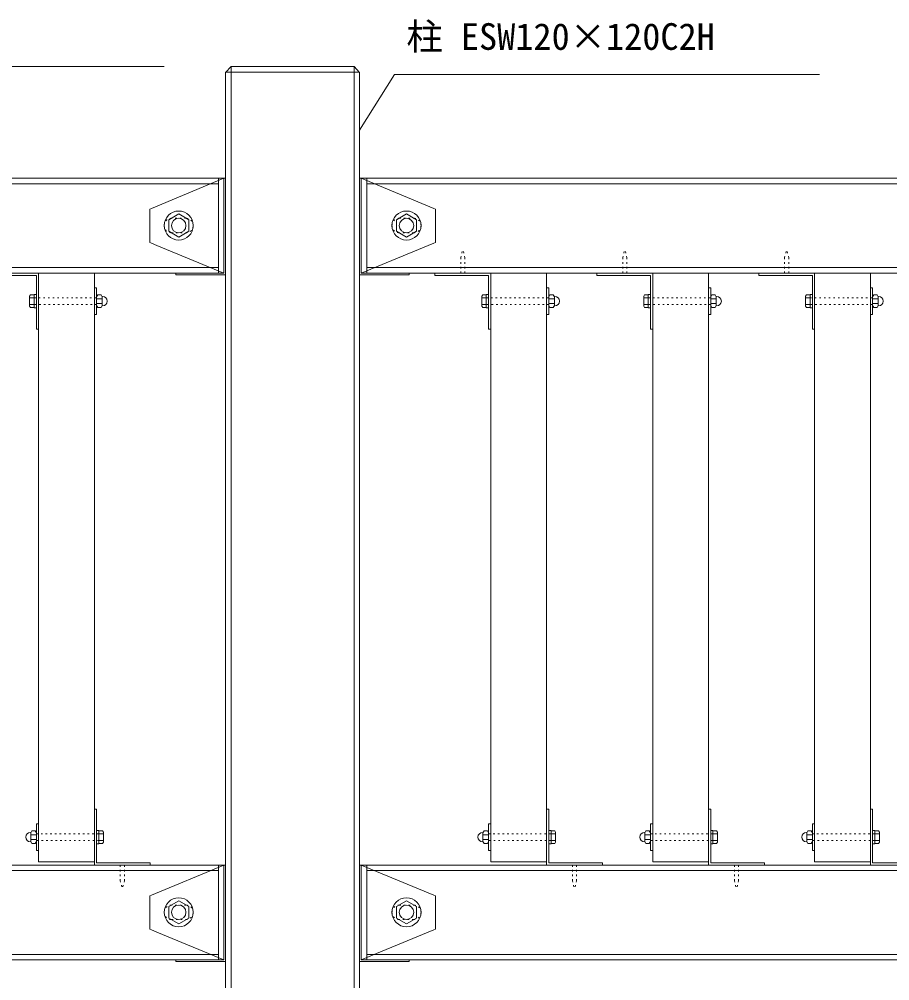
# Model space of a CAD drawing. Units: millimetres, scale not verified. Extents: x -3900 to 3900, y -2750 to 2750.
# Drawn here: x -2291 to -1511, y 567 to 1428 of the extents above; entities that cross this region are included whole.
import ezdxf
from ezdxf.enums import TextEntityAlignment as Align

# ---------------------------------------------------------------- set-up
doc = ezdxf.new("R2010")
doc.units = ezdxf.units.MM
doc.header["$LTSCALE"] = 20
doc.linetypes.add('USER5', pattern=[0.208282, 0.069427, -0.138855])
doc.layers.add('0-1_IMPORTED', color=2, linetype='Continuous', lineweight=18)
doc.styles.add('ＭＳ ゴシック', font='')
doc.styles.get('ＭＳ ゴシック').set_extended_font_data('MS Gothic')

msp = doc.modelspace()

# ---------------------------------------------------------------- linework, layer by layer
at = {"layer": '0-1_IMPORTED', "color": 1}
for p, q in [((-2161, 1386), (-2856, 1386)), ((-2161, 1386), (-2711, 1386)), ((-1986, 1329), (-1954.7, 1379)), ((-1954.7, 1379), (-1574, 1379))]:
    msp.add_line(p, q, dxfattribs=at)
at = {"layer": '0-1_IMPORTED'}
for p, q in [((-2106, 1381), (-1986, 1381)), ((-2101, 1386), (-2101, -64)), ((-1991, 1386), (-1991, -64)), ((-2112.5, 1281), (-2496, 1281)), ((-1979.5, 1281), (-112.5, 1281)), ((-2152.6, 1248.31), (-2150.49, 1249.72)), ((-2150.49, 1249.72), (-2148, 1250.21)), ((-2148, 1250.21), (-2145.51, 1249.72)), ((-2145.51, 1249.72), (-2143.4, 1248.31)), ((-1946.49, 1249.72), (-1948.6, 1248.31)), ((-1944, 1250.21), (-1946.49, 1249.72)), ((-1941.51, 1249.72), (-1944, 1250.21)), ((-1939.4, 1248.31), (-1941.51, 1249.72)), ((-2154.5, 1243.71), (-2154.01, 1246.2)), ((-2154.01, 1246.2), (-2152.6, 1248.31)), ((-2143.4, 1248.31), (-2141.99, 1246.2)), ((-2141.99, 1246.2), (-2141.5, 1243.71)), ((-1950.01, 1246.2), (-1950.5, 1243.71)), ((-1948.6, 1248.31), (-1950.01, 1246.2)), ((-1938, 1246.2), (-1939.4, 1248.31)), ((-1937.5, 1243.71), (-1938, 1246.2)), ((-2150.49, 1237.71), (-2152.6, 1239.12)), ((-2148, 1237.21), (-2150.49, 1237.71)), ((-1944, 1237.21), (-1941.51, 1237.71)), ((-1941.51, 1237.71), (-1939.4, 1239.12)), ((-2496, 1206), (-2112.5, 1206)), ((-112.5, 1206), (-1979.5, 1206)), ((-2221.5, 1180), (-2220.49, 1181.75)), ((-2221.5, 1180), (-2221.5, 1172)), ((-2217.51, 1181.75), (-2220.49, 1181.75)), ((-2216.5, 1180), (-2217.51, 1181.75)), ((-2216.25, 1180.25), (-2216.5, 1180.25)), ((-2216.5, 1180), (-2216.5, 1172)), ((-1816.5, 1180), (-1815.49, 1181.75)), ((-1816.5, 1180), (-1816.5, 1172)), ((-1812.51, 1181.75), (-1815.49, 1181.75)), ((-1811.5, 1180), (-1812.51, 1181.75)), ((-1811.25, 1180.25), (-1811.5, 1180.25)), ((-1811.5, 1180), (-1811.5, 1172)), ((-1671.5, 1180), (-1670.49, 1181.75)), ((-1671.5, 1180), (-1671.5, 1172)), ((-1667.51, 1181.75), (-1670.49, 1181.75)), ((-1666.5, 1180), (-1667.51, 1181.75)), ((-1666.25, 1180.25), (-1666.5, 1180.25)), ((-1666.5, 1180), (-1666.5, 1172)), ((-1526.5, 1180), (-1525.49, 1181.75)), ((-1526.5, 1180), (-1526.5, 1172)), ((-1522.51, 1181.75), (-1525.49, 1181.75)), ((-1521.5, 1180), (-1522.51, 1181.75)), ((-1521.25, 1180.25), (-1521.5, 1180.25)), ((-1521.5, 1180), (-1521.5, 1172)), ((-2281.5, 1178.91), (-2277.5, 1178.91)), ((-2281.5, 1173.09), (-2277.5, 1173.09)), ((-2216.5, 1177.99), (-2221.5, 1177.99)), ((-2216.5, 1174.01), (-2221.5, 1174.01)), ((-2221.5, 1172), (-2220.49, 1170.25)), ((-2216.5, 1172), (-2217.51, 1170.25)), ((-2216.25, 1171.75), (-2216.5, 1171.75)), ((-1876.5, 1178.91), (-1872.5, 1178.91)), ((-1876.5, 1173.09), (-1872.5, 1173.09)), ((-1811.5, 1177.99), (-1816.5, 1177.99)), ((-1811.5, 1174.01), (-1816.5, 1174.01)), ((-1816.5, 1172), (-1815.49, 1170.25)), ((-1811.5, 1172), (-1812.51, 1170.25)), ((-1811.25, 1171.75), (-1811.5, 1171.75)), ((-1731.5, 1178.91), (-1727.5, 1178.91)), ((-1731.5, 1173.09), (-1727.5, 1173.09)), ((-1666.5, 1177.99), (-1671.5, 1177.99)), ((-1666.5, 1174.01), (-1671.5, 1174.01)), ((-1671.5, 1172), (-1670.49, 1170.25)), ((-1666.5, 1172), (-1667.51, 1170.25)), ((-1666.25, 1171.75), (-1666.5, 1171.75)), ((-1586.5, 1178.91), (-1582.5, 1178.91)), ((-1586.5, 1173.09), (-1582.5, 1173.09)), ((-1521.5, 1177.99), (-1526.5, 1177.99)), ((-1521.5, 1174.01), (-1526.5, 1174.01)), ((-1526.5, 1172), (-1525.49, 1170.25)), ((-1521.5, 1172), (-1522.51, 1170.25)), ((-1521.25, 1171.75), (-1521.5, 1171.75)), ((-2217.51, 1170.25), (-2220.49, 1170.25)), ((-1812.51, 1170.25), (-1815.49, 1170.25)), ((-1667.51, 1170.25), (-1670.49, 1170.25)), ((-1522.51, 1170.25), (-1525.49, 1170.25)), ((-2280.75, 700.25), (-2280.5, 700.25)), ((-2280.5, 700), (-2279.49, 701.75)), ((-2280.5, 692), (-2280.5, 700)), ((-2280.5, 697.99), (-2275.5, 697.99)), ((-2279.49, 701.75), (-2276.51, 701.75)), ((-2275.5, 700), (-2276.51, 701.75)), ((-2275.5, 692), (-2275.5, 700)), ((-2215.5, 698.91), (-2219.5, 698.91)), ((-1875.75, 700.25), (-1875.5, 700.25)), ((-1875.5, 700), (-1874.49, 701.75)), ((-1875.5, 692), (-1875.5, 700)), ((-1875.5, 697.99), (-1870.5, 697.99)), ((-1874.49, 701.75), (-1871.51, 701.75)), ((-1870.5, 700), (-1871.51, 701.75)), ((-1870.5, 692), (-1870.5, 700)), ((-1810.5, 698.91), (-1814.5, 698.91)), ((-1730.75, 700.25), (-1730.5, 700.25)), ((-1730.5, 700), (-1729.49, 701.75)), ((-1730.5, 692), (-1730.5, 700)), ((-1730.5, 697.99), (-1725.5, 697.99)), ((-1729.49, 701.75), (-1726.51, 701.75)), ((-1725.5, 700), (-1726.51, 701.75)), ((-1725.5, 692), (-1725.5, 700)), ((-1665.5, 698.91), (-1669.5, 698.91)), ((-1585.75, 700.25), (-1585.5, 700.25)), ((-1585.5, 700), (-1584.49, 701.75)), ((-1585.5, 692), (-1585.5, 700)), ((-1585.5, 697.99), (-1580.5, 697.99)), ((-1584.49, 701.75), (-1581.51, 701.75)), ((-1580.5, 700), (-1581.51, 701.75)), ((-1580.5, 692), (-1580.5, 700)), ((-1520.5, 698.91), (-1524.5, 698.91)), ((-2280.75, 691.75), (-2280.5, 691.75)), ((-2280.5, 694.01), (-2275.5, 694.01)), ((-2280.5, 692), (-2279.49, 690.25)), ((-2279.49, 690.25), (-2276.51, 690.25)), ((-2275.5, 692), (-2276.51, 690.25)), ((-2215.5, 693.09), (-2219.5, 693.09)), ((-1875.75, 691.75), (-1875.5, 691.75)), ((-1875.5, 694.01), (-1870.5, 694.01)), ((-1875.5, 692), (-1874.49, 690.25)), ((-1874.49, 690.25), (-1871.51, 690.25)), ((-1870.5, 692), (-1871.51, 690.25)), ((-1810.5, 693.09), (-1814.5, 693.09)), ((-1730.75, 691.75), (-1730.5, 691.75)), ((-1730.5, 694.01), (-1725.5, 694.01)), ((-1730.5, 692), (-1729.49, 690.25)), ((-1729.49, 690.25), (-1726.51, 690.25)), ((-1725.5, 692), (-1726.51, 690.25)), ((-1665.5, 693.09), (-1669.5, 693.09)), ((-1585.75, 691.75), (-1585.5, 691.75)), ((-1585.5, 694.01), (-1580.5, 694.01)), ((-1585.5, 692), (-1584.49, 690.25)), ((-1584.49, 690.25), (-1581.51, 690.25)), ((-1580.5, 692), (-1581.51, 690.25)), ((-1520.5, 693.09), (-1524.5, 693.09)), ((-2112.5, 666), (-2496, 666)), ((-1979.5, 666), (-112.5, 666)), ((-2154.5, 628.71), (-2154.01, 631.2)), ((-2154.01, 631.2), (-2152.6, 633.31)), ((-2152.6, 633.31), (-2150.49, 634.72)), ((-2150.49, 634.72), (-2148, 635.21)), ((-2148, 635.21), (-2145.51, 634.72)), ((-2145.51, 634.72), (-2143.4, 633.31)), ((-2143.4, 633.31), (-2141.99, 631.2)), ((-2141.99, 631.2), (-2141.5, 628.71)), ((-1950.01, 631.2), (-1950.5, 628.71)), ((-1948.6, 633.31), (-1950.01, 631.2)), ((-1946.49, 634.72), (-1948.6, 633.31)), ((-1944, 635.21), (-1946.49, 634.72)), ((-1941.51, 634.72), (-1944, 635.21)), ((-1939.4, 633.31), (-1941.51, 634.72)), ((-1938, 631.2), (-1939.4, 633.31)), ((-1937.5, 628.71), (-1938, 631.2)), ((-2150.49, 622.71), (-2152.6, 624.12)), ((-2148, 622.21), (-2150.49, 622.71)), ((-1944, 622.21), (-1941.51, 622.71)), ((-1941.51, 622.71), (-1939.4, 624.12)), ((-2496, 591), (-2112.5, 591)), ((-112.5, 591), (-1979.5, 591))]:
    msp.add_line(p, q, dxfattribs=at)
at = {"layer": '0-1_IMPORTED', "linetype": 'USER5'}
for p, q in [((-2107.5, 1201), (-2107.5, 1286)), ((-1984.5, 1201), (-1984.5, 1286)), ((-2141.5, 1250.21), (-2154.5, 1250.21)), ((-1950.5, 1250.21), (-1937.5, 1250.21)), ((-2154.5, 1237.21), (-2141.5, 1237.21)), ((-1937.5, 1237.21), (-1950.5, 1237.21)), ((-1895.31, 1215), (-1893.5, 1222.91)), ((-1891.69, 1215), (-1893.5, 1222.91)), ((-1750.31, 1215), (-1748.5, 1222.91)), ((-1746.69, 1215), (-1748.5, 1222.91)), ((-1605.31, 1215), (-1603.5, 1222.91)), ((-1601.69, 1215), (-1603.5, 1222.91)), ((-2107.5, 586), (-2107.5, 671)), ((-1984.5, 586), (-1984.5, 671)), ((-2200.31, 657), (-2198.5, 649.09)), ((-2196.69, 657), (-2198.5, 649.09)), ((-1795.31, 657), (-1793.5, 649.09)), ((-1791.69, 657), (-1793.5, 649.09)), ((-1650.31, 657), (-1648.5, 649.09)), ((-1646.69, 657), (-1648.5, 649.09)), ((-2141.5, 635.21), (-2154.5, 635.21)), ((-1950.5, 635.21), (-1937.5, 635.21)), ((-2154.5, 622.21), (-2141.5, 622.21)), ((-1937.5, 622.21), (-1950.5, 622.21))]:
    msp.add_line(p, q, dxfattribs=at)
at = {"layer": '0-1_IMPORTED', "color": 1, "linetype": 'USER5'}
for p, q in [((-1895.31, 1215), (-1895.31, 1199)), ((-1891.69, 1215), (-1891.69, 1199)), ((-1750.31, 1215), (-1750.31, 1199)), ((-1746.69, 1215), (-1746.69, 1199)), ((-1605.31, 1215), (-1605.31, 1199)), ((-1601.69, 1215), (-1601.69, 1199)), ((-2200.31, 657), (-2200.31, 673)), ((-2196.69, 657), (-2196.69, 673)), ((-1795.31, 657), (-1795.31, 673)), ((-1791.69, 657), (-1791.69, 673)), ((-1650.31, 657), (-1650.31, 673)), ((-1646.69, 657), (-1646.69, 673))]:
    msp.add_line(p, q, dxfattribs=at)
at = {"layer": '0-1_IMPORTED'}
for points in [[(-2101, 1386), (-1991, 1386), (-1986, 1380.63), (-1986, -64), (-2106, -64), (-2106, 1380.63)], [(-2150.5, 1201), (-2150.5, 1199.5), (-2106, 1199.5), (-2106, 1286), (-2107.5, 1286), (-2172.5, 1259.08), (-2174, 1258.45), (-2174, 1228.55), (-2172.5, 1227.92), (-2167.5, 1225.85), (-2107.5, 1201)], [(-2112.5, 1286), (-2107.5, 1286), (-2107.5, 1201), (-2112.5, 1201)], [(-1941.5, 1201), (-1941.5, 1199.5), (-1986, 1199.5), (-1986, 1286), (-1984.5, 1286), (-1919.5, 1259.08), (-1918, 1258.45), (-1918, 1228.55), (-1919.5, 1227.92), (-1924.5, 1225.85), (-1984.5, 1201)], [(-1979.5, 1286), (-1984.5, 1286), (-1984.5, 1201), (-1979.5, 1201)], [(-1979.5, 1286), (-112.5, 1286), (-112.5, 1201), (-1979.5, 1201)], [(-2156.97, 1238.54), (-2156.97, 1248.89), (-2148, 1254.07), (-2139.03, 1248.89), (-2139.03, 1238.54), (-2148, 1233.36)], [(-1935.03, 1238.54), (-1935.03, 1248.89), (-1944, 1254.07), (-1952.97, 1248.89), (-1952.97, 1238.54), (-1944, 1233.36)], [(-2273.5, 1201), (-2273.5, 1151), (-2275.5, 1151), (-2275.5, 1199), (-2323.5, 1199), (-2323.5, 1201)], [(-2273.5, 1201), (-2223.5, 1201), (-2223.5, 674), (-2273.5, 674)], [(-1868.5, 1201), (-1868.5, 1151), (-1870.5, 1151), (-1870.5, 1199), (-1918.5, 1199), (-1918.5, 1201)], [(-1868.5, 1201), (-1818.5, 1201), (-1818.5, 674), (-1868.5, 674)], [(-1723.5, 1201), (-1723.5, 1151), (-1725.5, 1151), (-1725.5, 1199), (-1773.5, 1199), (-1773.5, 1201)], [(-1723.5, 1201), (-1673.5, 1201), (-1673.5, 674), (-1723.5, 674)], [(-1578.5, 1201), (-1578.5, 1151), (-1580.5, 1151), (-1580.5, 1199), (-1628.5, 1199), (-1628.5, 1201)], [(-1578.5, 1201), (-1528.5, 1201), (-1528.5, 674), (-1578.5, 674)], [(-2281.5, 1180.45), (-2280.75, 1181.75), (-2277.5, 1181.75), (-2277.5, 1170.25), (-2280.75, 1170.25), (-2281.5, 1171.55)], [(-2277.5, 1182), (-2275.5, 1182), (-2275.5, 1170), (-2277.5, 1170)], [(-2221.5, 1188), (-2223.5, 1188), (-2223.5, 1164), (-2221.5, 1164)], [(-1876.5, 1180.45), (-1875.75, 1181.75), (-1872.5, 1181.75), (-1872.5, 1170.25), (-1875.75, 1170.25), (-1876.5, 1171.55)], [(-1872.5, 1182), (-1870.5, 1182), (-1870.5, 1170), (-1872.5, 1170)], [(-1816.5, 1188), (-1818.5, 1188), (-1818.5, 1164), (-1816.5, 1164)], [(-1731.5, 1180.45), (-1730.75, 1181.75), (-1727.5, 1181.75), (-1727.5, 1170.25), (-1730.75, 1170.25), (-1731.5, 1171.55)], [(-1727.5, 1182), (-1725.5, 1182), (-1725.5, 1170), (-1727.5, 1170)], [(-1671.5, 1188), (-1673.5, 1188), (-1673.5, 1164), (-1671.5, 1164)], [(-1586.5, 1180.45), (-1585.75, 1181.75), (-1582.5, 1181.75), (-1582.5, 1170.25), (-1585.75, 1170.25), (-1586.5, 1171.55)], [(-1582.5, 1182), (-1580.5, 1182), (-1580.5, 1170), (-1582.5, 1170)], [(-1526.5, 1188), (-1528.5, 1188), (-1528.5, 1164), (-1526.5, 1164)], [(-2223.5, 671), (-2223.5, 721), (-2221.5, 721), (-2221.5, 673), (-2173.5, 673), (-2173.5, 671)], [(-1818.5, 671), (-1818.5, 721), (-1816.5, 721), (-1816.5, 673), (-1768.5, 673), (-1768.5, 671)], [(-1673.5, 671), (-1673.5, 721), (-1671.5, 721), (-1671.5, 673), (-1623.5, 673), (-1623.5, 671)], [(-1528.5, 671), (-1528.5, 721), (-1526.5, 721), (-1526.5, 673), (-1478.5, 673), (-1478.5, 671)], [(-2275.5, 684), (-2273.5, 684), (-2273.5, 708), (-2275.5, 708)], [(-1870.5, 684), (-1868.5, 684), (-1868.5, 708), (-1870.5, 708)], [(-1725.5, 684), (-1723.5, 684), (-1723.5, 708), (-1725.5, 708)], [(-1580.5, 684), (-1578.5, 684), (-1578.5, 708), (-1580.5, 708)], [(-2219.5, 690), (-2221.5, 690), (-2221.5, 702), (-2219.5, 702)], [(-2215.5, 691.55), (-2216.25, 690.25), (-2219.5, 690.25), (-2219.5, 701.75), (-2216.25, 701.75), (-2215.5, 700.45)], [(-1814.5, 690), (-1816.5, 690), (-1816.5, 702), (-1814.5, 702)], [(-1810.5, 691.55), (-1811.25, 690.25), (-1814.5, 690.25), (-1814.5, 701.75), (-1811.25, 701.75), (-1810.5, 700.45)], [(-1669.5, 690), (-1671.5, 690), (-1671.5, 702), (-1669.5, 702)], [(-1665.5, 691.55), (-1666.25, 690.25), (-1669.5, 690.25), (-1669.5, 701.75), (-1666.25, 701.75), (-1665.5, 700.45)], [(-1524.5, 690), (-1526.5, 690), (-1526.5, 702), (-1524.5, 702)], [(-1520.5, 691.55), (-1521.25, 690.25), (-1524.5, 690.25), (-1524.5, 701.75), (-1521.25, 701.75), (-1520.5, 700.45)], [(-2150.5, 586), (-2150.5, 584.5), (-2106, 584.5), (-2106, 671), (-2107.5, 671), (-2172.5, 644.08), (-2174, 643.45), (-2174, 613.55), (-2172.5, 612.92), (-2167.5, 610.85), (-2107.5, 586)], [(-2112.5, 671), (-2107.5, 671), (-2107.5, 586), (-2112.5, 586)], [(-1941.5, 586), (-1941.5, 584.5), (-1986, 584.5), (-1986, 671), (-1984.5, 671), (-1919.5, 644.08), (-1918, 643.45), (-1918, 613.55), (-1919.5, 612.92), (-1924.5, 610.85), (-1984.5, 586)], [(-1979.5, 671), (-1984.5, 671), (-1984.5, 586), (-1979.5, 586)], [(-1979.5, 671), (-112.5, 671), (-112.5, 586), (-1979.5, 586)], [(-2156.97, 623.54), (-2156.97, 633.89), (-2148, 639.07), (-2139.03, 633.89), (-2139.03, 623.54), (-2148, 618.36)], [(-1935.03, 623.54), (-1935.03, 633.89), (-1944, 639.07), (-1952.97, 633.89), (-1952.97, 623.54), (-1944, 618.36)]]:
    msp.add_lwpolyline(points, close=True, dxfattribs=at)
for points in [[(-2496, 1201), (-2112.5, 1201), (-2112.5, 1286), (-2496, 1286)], [(-2152.6, 1239.12), (-2154.01, 1241.22), (-2154.5, 1243.71)], [(-2141.5, 1243.71), (-2141.99, 1241.22), (-2143.4, 1239.12), (-2145.51, 1237.71), (-2148, 1237.21)], [(-1950.5, 1243.71), (-1950.01, 1241.22), (-1948.6, 1239.12), (-1946.49, 1237.71), (-1944, 1237.21)], [(-1939.4, 1239.12), (-1938, 1241.22), (-1937.5, 1243.71)], [(-2496, 586), (-2112.5, 586), (-2112.5, 671), (-2496, 671)], [(-2152.6, 624.12), (-2154.01, 626.22), (-2154.5, 628.71)], [(-2141.5, 628.71), (-2141.99, 626.22), (-2143.4, 624.12), (-2145.51, 622.71), (-2148, 622.21)], [(-1950.5, 628.71), (-1950.01, 626.22), (-1948.6, 624.12), (-1946.49, 622.71), (-1944, 622.21)], [(-1939.4, 624.12), (-1938, 626.22), (-1937.5, 628.71)]]:
    msp.add_lwpolyline(points, dxfattribs=at)
at = {"layer": '0-1_IMPORTED', "linetype": 'USER5'}
for points in [[(-2277.5, 1179), (-2221.5, 1179), (-2221.5, 1173), (-2277.5, 1173)], [(-1872.5, 1179), (-1816.5, 1179), (-1816.5, 1173), (-1872.5, 1173)], [(-1727.5, 1179), (-1671.5, 1179), (-1671.5, 1173), (-1727.5, 1173)], [(-1582.5, 1179), (-1526.5, 1179), (-1526.5, 1173), (-1582.5, 1173)], [(-2219.5, 693), (-2275.5, 693), (-2275.5, 699), (-2219.5, 699)], [(-1814.5, 693), (-1870.5, 693), (-1870.5, 699), (-1814.5, 699)], [(-1669.5, 693), (-1725.5, 693), (-1725.5, 699), (-1669.5, 699)], [(-1524.5, 693), (-1580.5, 693), (-1580.5, 699), (-1524.5, 699)]]:
    msp.add_lwpolyline(points, close=True, dxfattribs=at)
at = {"layer": '0-1_IMPORTED'}
for centre in [(-2148, 1243.71), (-1944, 1243.71), (-2148, 628.71), (-1944, 628.71)]:
    msp.add_circle(centre, 13, dxfattribs=at)
at = {"layer": '0-1_IMPORTED', "linetype": 'USER5'}
for centre, start, end in [((-2154.5, 1243.71), 90, 180), ((-2141.5, 1243.71), 0, 90), ((-1950.5, 1243.71), 90, 180), ((-1937.5, 1243.71), 0, 90), ((-2154.5, 1243.71), 180, 270), ((-2141.5, 1243.71), 270, 0), ((-1950.5, 1243.71), 180, 270), ((-1937.5, 1243.71), 270, 0), ((-2154.5, 628.71), 90, 180), ((-2154.5, 628.71), 180, 270), ((-2141.5, 628.71), 0, 90), ((-2141.5, 628.71), 270, 0), ((-1950.5, 628.71), 90, 180), ((-1950.5, 628.71), 180, 270), ((-1937.5, 628.71), 0, 90), ((-1937.5, 628.71), 270, 0)]:
    msp.add_arc(centre, 6.5, start, end, dxfattribs=at)
at = {"layer": '0-1_IMPORTED'}
for centre, start, end in [((-2216.25, 1176), 270, 90), ((-1811.25, 1176), 270, 90), ((-1666.25, 1176), 270, 90), ((-1521.25, 1176), 270, 90), ((-2280.75, 696), 90, 270), ((-1875.75, 696), 90, 270), ((-1730.75, 696), 90, 270), ((-1585.75, 696), 90, 270)]:
    msp.add_arc(centre, 4.25, start, end, dxfattribs=at)

# ---------------------------------------------------------------- texts
at = {"layer": '0-1_IMPORTED', "color": 7, "style": 'ＭＳ ゴシック'}
msp.add_text('柱 ESW120×120C2H', height=23.88, dxfattribs=at).set_placement((-1944.1, 1393.89), align=Align.BOTTOM_LEFT)

doc.saveas('drawing.dxf')
